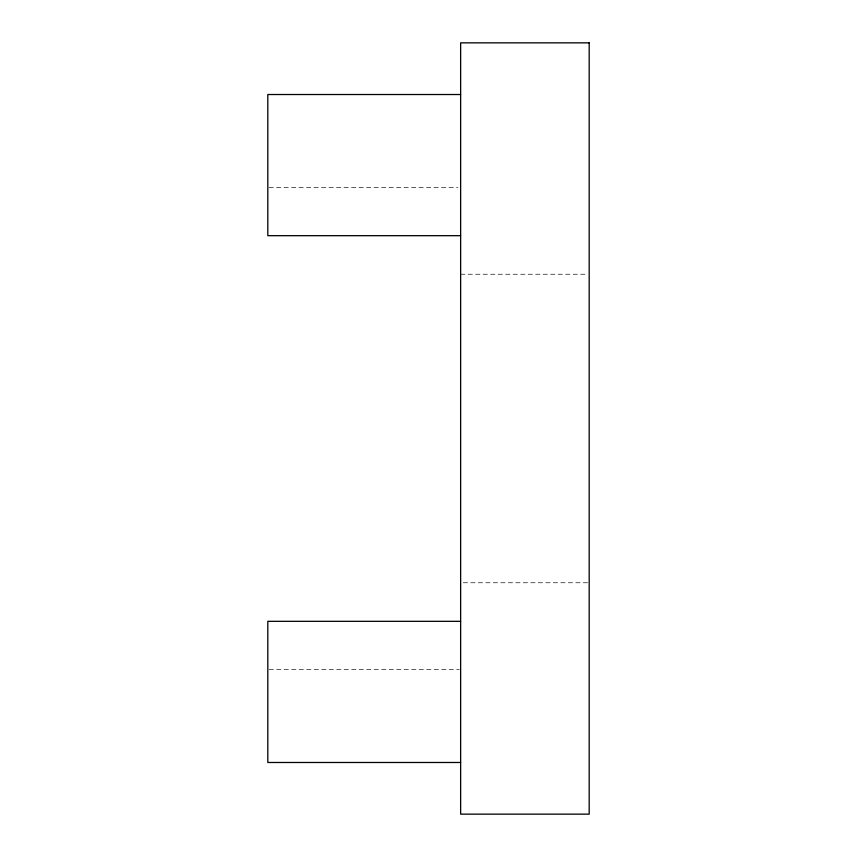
<?xml version="1.0" encoding="UTF-8"?>
<svg xmlns="http://www.w3.org/2000/svg" width="857" height="857" viewBox="0 0 857 857"><rect width="100%" height="100%" fill="white"/><g stroke="black" fill="none" stroke-linecap="round" stroke-linejoin="round"><path stroke-width="0.64" stroke-dasharray="4.29 3.21" d="M269.012 187.662L457.959 187.662M460.637 274.24L587.859 274.24M463.283 582.76L587.859 582.76M269.152 669.338L459.298 669.338"/><path stroke-width="1.29" d="M460.637 94.516L267.812 94.516L267.812 235.675L460.637 235.675M460.637 621.325L267.812 621.325L267.812 762.484L460.637 762.484M589.188 42.85L460.637 42.85L460.637 814.15L589.188 814.15L589.188 42.85"/></g></svg>
